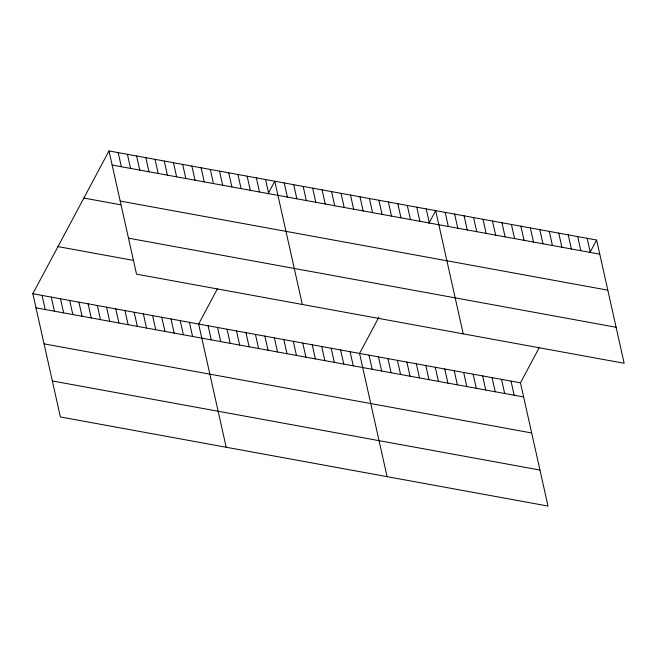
<?xml version="1.0" encoding="UTF-8"?>
<svg xmlns="http://www.w3.org/2000/svg" width="657" height="657" viewBox="0 0 657 657"><rect width="100%" height="100%" fill="white"/><g stroke="black" fill="none" stroke-linecap="round" stroke-linejoin="round"><path stroke-width="0.99" d="M539.315 347.496L520.467 382.834L548.012 506.062L60.395 416.957L32.85 293.728L108.988 150.938L596.605 240.043L624.15 363.272L136.533 274.166L108.988 150.938M217.483 288.686L198.644 324.024L226.189 447.253M268.048 193.856L274.774 181.233L302.319 304.462M378.851 317.249L359.551 353.425L387.096 476.662M428.964 223.257L435.69 210.634L463.234 333.871M589.871 252.666L596.605 240.043M112.142 165.055L599.759 254.16M120.19 201.067L607.807 290.172M83.858 198.061L120.707 204.787M128.485 238.163L616.102 327.268M57.972 246.605L133.502 260.41M32.85 293.728L520.467 382.834M36.004 307.846L523.621 396.951M44.052 343.857L531.669 432.963M52.346 380.953L539.964 470.059M587.136 238.31L590.298 252.436M577.675 236.586L580.829 250.703M568.206 234.853L571.368 248.978M558.746 233.128L561.899 247.246M549.277 231.395L552.43 245.513M539.808 229.663L542.969 243.788M530.347 227.938L533.5 242.055M520.878 226.205L524.04 240.322M511.417 224.472L514.571 238.598M501.948 222.748L505.11 236.865M492.487 221.015L495.641 235.14M483.018 219.29L486.172 233.407M511.006 381.101L514.16 395.227M473.549 217.557L476.711 231.675M501.537 379.376L504.691 393.494M464.088 215.825L467.242 229.95M492.068 377.644L495.23 391.761M454.619 214.1L457.781 228.217M482.608 375.911L485.761 390.036M445.159 212.367L448.312 226.484M473.139 374.186L476.3 388.303M463.678 372.453L466.831 386.579M426.229 208.91L429.382 223.027M454.209 370.729L457.362 384.846M416.76 207.177L419.913 221.302M444.748 368.996L447.902 383.113M407.291 205.452L410.453 219.569M435.279 367.263L438.433 381.389M397.83 203.719L400.984 217.837M425.81 365.538L428.972 379.656M388.361 201.986L391.523 216.112M416.349 363.806L419.503 377.923M378.9 200.262L382.054 214.379M406.88 362.073L410.042 376.198M369.431 198.529L372.585 212.654M397.419 360.348L400.573 374.465M359.97 196.804L363.124 210.922M387.95 358.615L391.104 372.741M350.501 195.072L353.655 209.189M378.489 356.891L381.643 371.008M341.032 193.339L344.194 207.464M369.02 355.158L372.174 369.275M331.571 191.614L334.725 205.731M322.102 189.881L325.264 203.999M350.091 351.7L353.244 365.818M312.642 188.148L315.795 202.274M340.622 349.967L343.783 364.093M303.173 186.424L306.326 200.541M331.161 348.243L334.314 362.36M293.704 184.691L296.865 198.816M321.692 346.51L324.845 360.627M284.243 182.966L287.396 197.084M312.223 344.777L315.385 358.903M302.762 343.053L305.916 357.17M265.568 179.55L268.721 193.667M293.293 341.32L296.455 355.437M256.353 177.866L259.515 191.984M283.832 339.587L286.986 353.712M247.147 176.183L250.301 190.3M237.933 174.499L241.094 188.625M274.363 337.862L277.517 351.98M228.726 172.816L231.88 186.941M264.902 336.129L268.056 350.255M219.512 171.132L222.666 185.258M255.433 334.405L258.587 348.522M210.306 169.449L213.459 183.574M245.964 332.672L249.126 346.789M201.091 167.765L204.245 181.89M236.504 330.939L239.657 345.065M191.885 166.081L195.039 180.207M227.035 329.214L230.196 343.332M182.671 164.398L185.824 178.523M217.574 327.482L220.727 341.599M173.464 162.722L176.618 176.84M208.105 325.749L211.258 339.874M164.25 161.039L167.404 175.156M155.036 159.355L158.197 173.473M189.43 322.341L192.583 336.458M145.829 157.672L148.983 171.789M180.215 320.657L183.377 334.774M136.615 155.988L139.777 170.106M171.009 318.974L174.162 333.091M127.409 154.305L130.562 168.422M161.794 317.29L164.956 331.407M118.194 152.621L121.356 166.738M152.588 315.606L155.742 329.724M143.374 313.923L146.536 328.048M134.168 312.239L137.321 326.365M124.953 310.556L128.115 324.681M115.747 308.872L118.901 322.998M106.533 307.189L109.694 321.314M97.326 305.505L100.48 319.63M88.112 303.821L91.274 317.947M78.906 302.146L82.059 316.263M69.691 300.463L72.845 314.58M60.485 298.779L63.639 312.896M51.271 297.095L54.424 311.213M42.064 295.412L45.218 309.529"/></g></svg>
